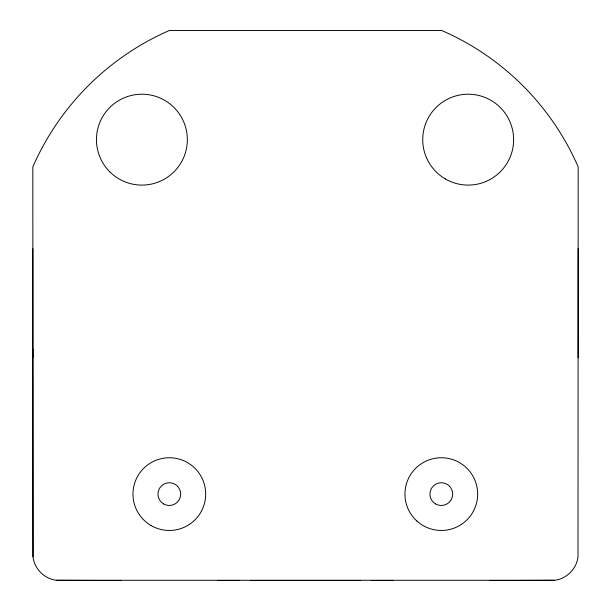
<?xml version="1.0" encoding="UTF-8"?>
<svg xmlns="http://www.w3.org/2000/svg" width="611" height="611" viewBox="0 0 611 611"><rect width="100%" height="100%" fill="white"/><g stroke="black" fill="none" stroke-linecap="round" stroke-linejoin="round"><path stroke-width="0.92" d="M510.918 580.45L554.49 580.274C566.519 579.007 576.738 568.788 577.998 556.758L578.174 166.887A263.318 263.318 0 0 0 441.837 30.55L169.163 30.55A264.723 264.723 0 0 0 32.826 166.887L33.002 556.758C34.262 568.788 44.481 579.007 56.51 580.274L99.708 580.45M56.51 580.274L554.49 580.274M99.333 580.45L121.146 580.45M217.493 580.45L239.306 580.45M250.968 580.45L360.032 580.45M371.312 580.45L393.133 580.45M489.472 580.45L511.292 580.45M32.826 349.08L33.002 556.758M578.174 248.692L578.174 357.763M32.826 248.753L32.826 357.702M163.641 503.945A11.365 11.365 0 0 0 180.68 494.1A11.365 11.365 0 0 0 163.641 484.263A11.365 11.365 0 0 0 163.641 503.945M109.766 171.79A45.443 45.443 0 0 0 185.79 151.406A45.443 45.443 0 0 0 130.128 95.759A45.443 45.443 0 0 0 109.766 171.79M445.297 178.916A45.443 45.443 0 0 0 513.622 139.843A45.443 45.443 0 0 0 445.618 100.204A45.443 45.443 0 0 0 445.297 178.916M151.146 525.59A36.355 36.355 0 0 0 205.678 494.1A36.355 36.355 0 0 0 151.146 462.619A36.355 36.355 0 0 0 151.146 525.59M416.855 521.007A36.355 36.355 0 0 0 476.832 501.822A36.355 36.355 0 0 0 430.228 459.472A36.355 36.355 0 0 0 416.855 521.007M435.62 503.945A11.365 11.365 0 0 0 452.667 494.1A11.365 11.365 0 0 0 435.62 484.263A11.365 11.365 0 0 0 435.62 503.945"/></g></svg>
